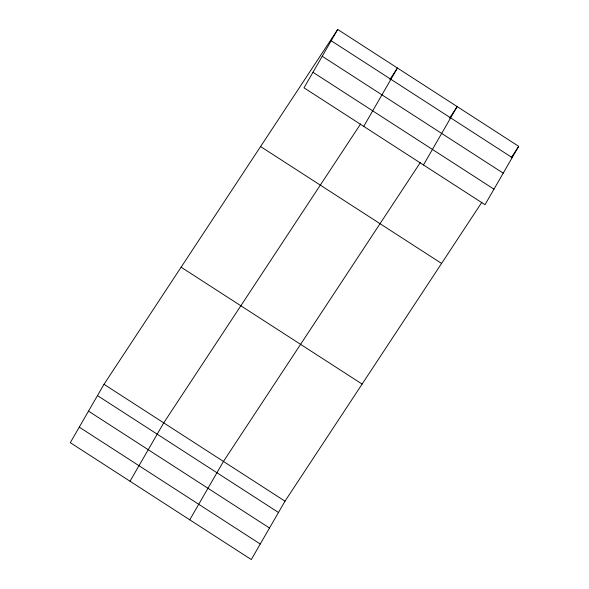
<?xml version="1.0" encoding="UTF-8"?>
<svg xmlns="http://www.w3.org/2000/svg" width="589" height="589" viewBox="0 0 589 589"><rect width="100%" height="100%" fill="white"/><g stroke="black" fill="none" stroke-linecap="round" stroke-linejoin="round"><path stroke-width="0.88" d="M337.711 29.45L304.005 87.82L485.005 204.7L518.703 146.33L337.711 29.45L103.995 384.3L70.297 442.67L251.289 559.55L284.995 501.18L481.905 202.196M130.022 481.242L163.727 422.873L360.637 123.889M363.737 126.392L397.435 68.022L389.874 79.5M189.754 519.815L223.452 461.445L420.369 162.461M423.469 164.957L457.167 106.587L449.606 118.072M511.142 157.808L518.703 146.33M331.187 40.744L512.187 157.624M322.22 56.279L503.212 173.159M312.98 72.285L493.972 189.165M260.581 146.551L441.581 263.43M181.117 267.2L362.117 384.08M103.995 384.3L284.995 501.18M97.472 395.602L278.472 512.474M88.505 411.137L269.504 528.009M79.265 427.135L260.257 544.015"/></g></svg>
